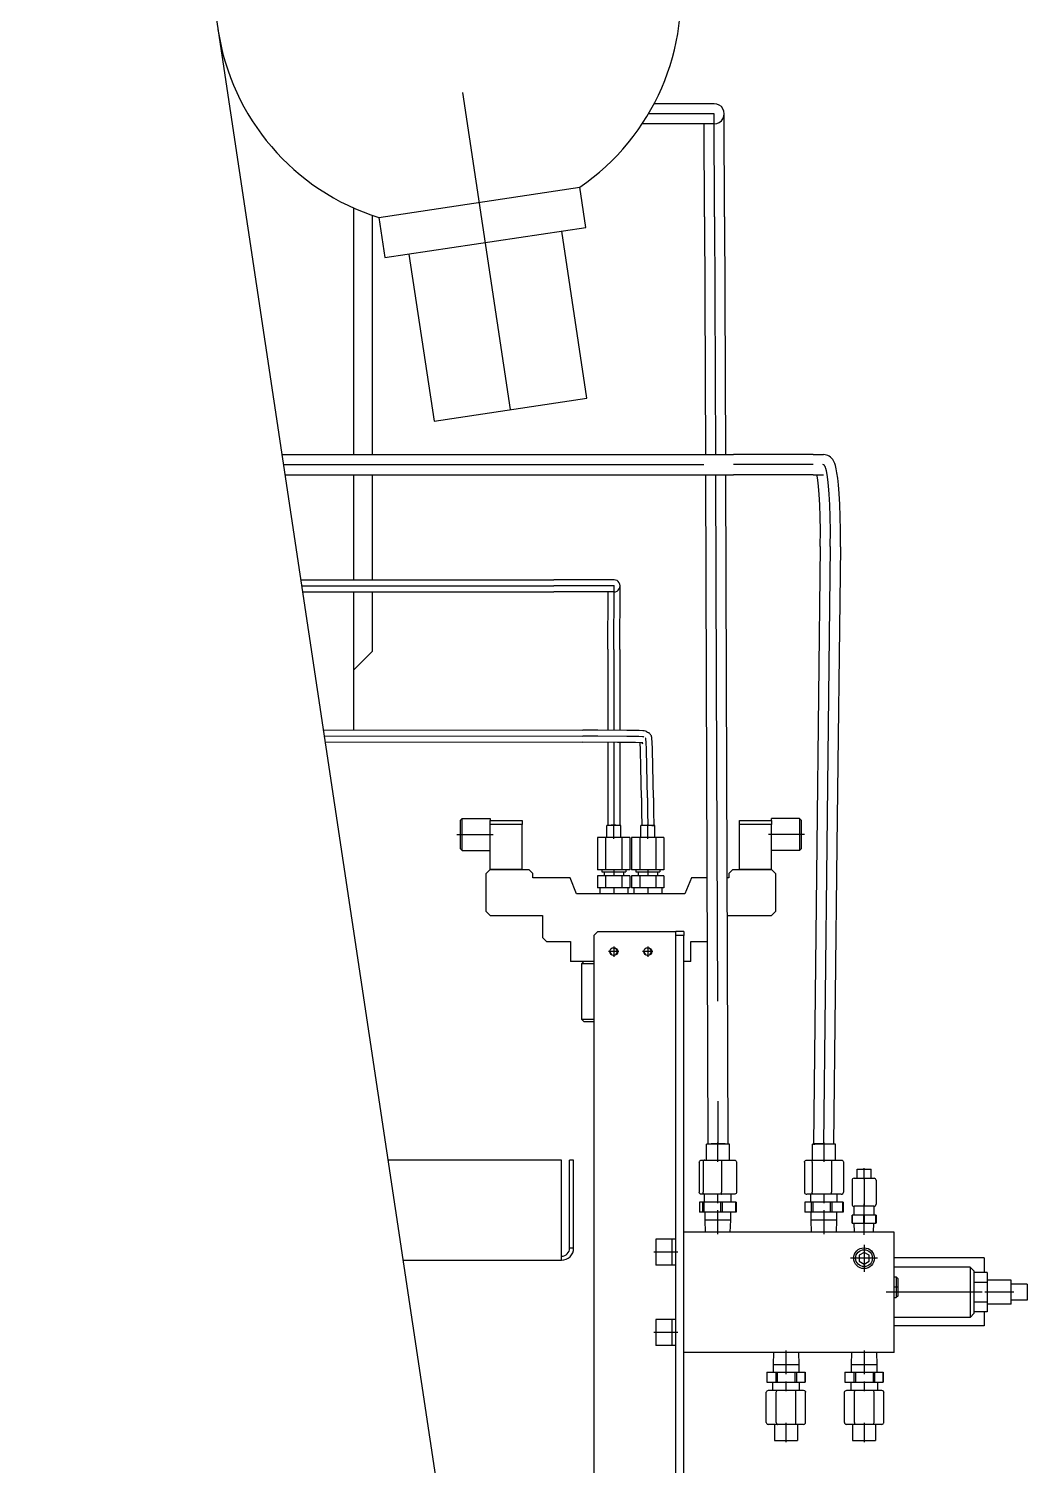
# Model space of a CAD drawing. Extents: x 387 to 958, y 84 to 319.
# Drawn here: x 588.94 to 613.87, y 137.14 to 172.98 of the extents above; entities that cross this region are included whole.
import ezdxf

# ---------------------------------------------------------------- set-up
doc = ezdxf.new("R2010")
doc.units = 0
doc.linetypes.add('AXIS-MY', pattern=[15, 8, -2.5, 2, -2.5])
doc.linetypes.add('DASHDOT', pattern=[6, 3, -1.5, 0, -1.5])
doc.layers.get('0').update_dxf_attribs({"linetype": 'CONTINUOUS'})
doc.layers.add('AXIS', color=1, linetype='AXIS-MY')
doc.layers.add('DIM', color=4, linetype='CONTINUOUS')

msp = doc.modelspace()

# ---------------------------------------------------------------- linework, layer by layer
at = {"color": 7, "linetype": 'CONTINUOUS'}
for p, q in [((588.9371202, 204.3846886), (599.286264, 135.5395836)), ((597.6771768, 168.2714696), (602.6975806, 169.0261621)), ((602.8485191, 168.0220813), (602.6975806, 169.0261621)), ((597.6771768, 168.2714696), (597.8281153, 167.2673889)), ((597.8281153, 167.2673889), (602.8485191, 168.0220813)), ((602.8724653, 163.7645831), (602.2460706, 167.9315182)), ((598.4305637, 167.357952), (599.0569585, 163.1910168)), ((599.0569585, 163.1910168), (602.8724653, 163.7645831))]:
    msp.add_line(p, q, dxfattribs=at)
at = {"color": 7}
for p, q in [((606.0526873, 171.1086431), (604.551807, 171.1086431)), ((606.3116228, 168.2866308), (606.3026873, 170.8595129)), ((606.0526873, 170.6086431), (604.2552746, 170.6086431)), ((605.8116259, 168.2848943), (605.803554, 170.6086279)), ((597.0419787, 168.5113838), (597.0419787, 162.352445)), ((597.5169787, 162.3524389), (597.5169787, 168.3240606)), ((605.8116259, 168.2848943), (605.8322283, 162.3524389)), ((606.3116228, 168.2866308), (606.3322314, 162.3524389)), ((595.2556193, 162.352445), (597.7920214, 162.352445)), ((597.7920214, 162.352445), (606.5289477, 162.352445)), ((608.524602, 162.352445), (606.5289477, 162.352445)), ((595.3307818, 161.852445), (597.7920214, 161.852445)), ((597.0419787, 161.852445), (597.0419787, 159.2283575)), ((597.5169787, 159.2283514), (597.5169787, 161.8524389)), ((597.7920214, 161.852445), (606.5289477, 161.852445)), ((605.8339648, 161.8524389), (605.8518053, 156.7163335)), ((606.3339678, 161.8524389), (606.3517992, 156.71807)), ((608.524602, 161.852445), (606.5289477, 161.852445)), ((608.6999575, 160.0621465), (608.6145434, 152.6068273)), ((609.1999254, 160.0564153), (609.1145098, 152.6010992)), ((595.7252479, 159.2283575), (602.0477801, 159.2283575)), ((603.5512316, 159.2283575), (602.0477801, 159.2283575)), ((595.7703454, 158.9283575), (602.0477801, 158.9283575)), ((597.0419787, 158.9283575), (597.0419787, 155.4839666)), ((597.5169787, 157.4526434), (597.5169787, 158.9283514)), ((603.5512316, 158.9283575), (602.0477801, 158.9283575)), ((603.3987841, 157.4949194), (603.4009997, 158.9283575)), ((603.3987841, 157.4949194), (603.395656, 155.474204)), ((603.698781, 157.4944555), (603.695653, 155.4725347)), ((605.8518053, 156.7163335), (605.8919787, 145.1486395)), ((606.3517992, 156.71807), (606.3919787, 145.1495062)), ((596.2879663, 155.4850129), (602.7750445, 155.4760229)), ((596.3330733, 155.1849498), (602.7746294, 155.1760229)), ((603.3951922, 155.174204), (603.3919787, 153.0972875)), ((603.6951891, 155.1725317), (603.6919787, 153.0968237)), ((601.2544787, 152.0026434), (601.2544787, 153.1276434)), ((606.6794817, 152.0026434), (606.6794817, 153.1276434)), ((608.6145434, 152.6068273), (608.5291308, 145.1515081)), ((609.1145098, 152.6010992), (609.0291292, 145.1486395)), ((605.3169817, 151.3970556), (602.6169787, 151.3970556)), ((600.4544787, 150.8526434), (601.7669787, 150.8526434)), ((606.3721728, 150.8526434), (607.4794817, 150.8526434)), ((603.0419787, 150.3526434), (603.0419787, 133.8026434)), ((603.1419787, 150.4526434), (604.8919817, 150.4526434)), ((605.0919817, 127.2026434), (605.0919817, 150.3526434)), ((605.2919817, 127.2026434), (605.2919817, 150.3526434)), ((602.7419787, 148.2576421), (602.7419787, 149.6526434)), ((602.2419787, 144.7526434), (597.9013103, 144.7526434)), ((602.2419787, 142.5526434), (602.2419787, 144.7526434)), ((602.4419787, 142.5526434), (602.4419787, 144.7526434)), ((602.5419787, 142.5526434), (602.5419787, 144.7526434)), ((610.5419817, 142.9526434), (605.2919817, 142.9526434)), ((605.2919817, 139.9526434), (605.2919817, 142.9526434)), ((610.5419817, 139.9526434), (610.5419817, 142.9526434)), ((612.7919817, 142.3151434), (610.5419848, 142.3151434)), ((598.2771229, 142.2526434), (602.2419787, 142.2526434)), ((612.4419817, 142.0776434), (610.5419832, 142.0776434)), ((612.4419817, 142.0776434), (612.4419817, 140.8276434)), ((612.5419817, 140.9276434), (612.5419817, 141.9776434)), ((612.4419817, 140.8276434), (610.5419832, 140.8276434)), ((612.7919817, 140.6151434), (610.5419848, 140.6151434)), ((610.5419817, 139.9526434), (605.2919817, 139.9526434))]:
    msp.add_line(p, q, dxfattribs=at)
at = {"color": 7, "ltscale": 0.063965}
for p, q in [((608.524602, 162.352445), (608.6525316, 162.352445)), ((608.524602, 161.852445), (608.6525316, 161.852445))]:
    msp.add_line(p, q, dxfattribs=at)
at = {"color": 7, "ltscale": 0.063963}
for p, q in [((608.6525316, 162.352445), (608.7804583, 162.352445)), ((608.6525316, 161.852445), (608.7804583, 161.852445))]:
    msp.add_line(p, q, dxfattribs=at)
at = {"color": 7, "ltscale": 0.335874}
msp.add_line((597.0419848, 156.9776434), (597.5169787, 157.4526434), dxfattribs=at)
at = {"color": 7, "ltscale": 0.017546}
for p, q in [((604.3582873, 155.4430883), (604.3886156, 155.4254369)), ((604.3886156, 155.4254369), (604.4189471, 155.4077886))]:
    msp.add_line(p, q, dxfattribs=at)
at = {"color": 7, "ltscale": 0.017319}
msp.add_line((604.2381029, 155.1659277), (604.2680407, 155.1485052), dxfattribs=at)
at = {"color": 7, "ltscale": 0.173267}
for p, q in [((604.2322344, 153.787943), (604.2371142, 153.4414434)), ((604.5322039, 153.7921667), (604.5370837, 153.445667)), ((604.5370837, 153.445667), (604.5419665, 153.0991674))]:
    msp.add_line(p, q, dxfattribs=at)
at = {"color": 7, "ltscale": 0.172211}
msp.add_line((604.2371142, 153.4414434), (604.2419665, 153.0970556), dxfattribs=at)
at = {"color": 7, "ltscale": 0.035355}
for p, q in [((599.7044787, 153.2276434), (599.7544787, 153.2776434)), ((608.2294817, 153.2276434), (608.1794817, 153.2776434)), ((599.7044787, 152.5276434), (599.7544787, 152.4776434)), ((608.2294817, 152.5276434), (608.1794817, 152.4776434)), ((602.7919787, 149.7026434), (602.7419787, 149.6526434)), ((602.7919787, 148.2076421), (602.7419787, 148.2576421))]:
    msp.add_line(p, q, dxfattribs=at)
at = {"color": 7, "ltscale": 0.35}
for p, q in [((599.7044787, 153.2276434), (599.7044787, 152.5276434)), ((599.7544787, 153.2776434), (600.4544787, 153.2776434)), ((608.1794817, 153.2776434), (607.4794817, 153.2776434)), ((608.2294817, 152.5276434), (608.2294817, 153.2276434)), ((599.7544787, 152.4776434), (600.4544787, 152.4776434)), ((608.1794817, 152.4776434), (607.4794817, 152.4776434))]:
    msp.add_line(p, q, dxfattribs=at)
at = {"color": 7, "ltscale": 0.4}
for p, q in [((599.7544787, 152.4776434), (599.7544787, 153.2776434)), ((600.4544787, 153.2276434), (601.2544787, 153.2276434)), ((601.2544787, 153.1276434), (600.4544787, 153.1276434)), ((606.6794817, 153.2276434), (607.4794817, 153.2276434)), ((607.4794817, 153.1276434), (606.6794817, 153.1276434)), ((608.1794817, 153.2776434), (608.1794817, 152.4776434)), ((603.1378344, 152.7970556), (603.1378344, 151.9970556)), ((603.3399096, 152.7970556), (603.3399096, 151.9970556)), ((603.7440539, 152.7970556), (603.7440539, 151.9970556)), ((603.946126, 152.7970556), (603.946126, 151.9970556)), ((603.9878344, 152.7970556), (603.9878344, 151.9970556)), ((604.1899096, 152.7970556), (604.1899096, 151.9970556)), ((604.5940539, 152.7970556), (604.5940539, 151.9970556)), ((604.796126, 152.7970556), (604.796126, 151.9970556)), ((601.2544787, 152.0026434), (600.4544787, 152.0026434)), ((607.4794817, 152.0026434), (606.6794817, 152.0026434))]:
    msp.add_line(p, q, dxfattribs=at)
at = {"color": 7, "ltscale": 0.025}
for p, q in [((600.4544787, 153.2776434), (600.4544787, 153.2276434)), ((607.4794817, 153.2276434), (607.4794817, 153.2776434)), ((603.2419787, 151.9970556), (603.2419787, 151.9470556)), ((603.8419787, 151.9970556), (603.8419787, 151.9470556)), ((604.0919787, 151.9970556), (604.0919787, 151.9470556)), ((604.6919787, 151.9970556), (604.6919787, 151.9470556)), ((609.7919817, 144.2991399), (609.7919817, 144.2491399)), ((609.7919817, 143.6491399), (609.7919817, 143.5991399))]:
    msp.add_line(p, q, dxfattribs=at)
at = {"color": 7, "ltscale": 0.05}
for p, q in [((600.4544787, 153.1276434), (600.4544787, 153.2276434)), ((601.2544787, 153.2276434), (601.2544787, 153.1276434)), ((606.6794817, 153.1276434), (606.6794817, 153.2276434)), ((607.4794817, 153.2276434), (607.4794817, 153.1276434)), ((603.2994799, 151.9470556), (603.2994799, 151.8470556)), ((603.7844805, 151.9470556), (603.7844805, 151.8470556)), ((604.1494799, 151.9470556), (604.1494799, 151.8470556)), ((604.6344805, 151.9470556), (604.6344805, 151.8470556)), ((605.0919817, 150.3526434), (605.0919817, 150.4526434)), ((605.2919817, 150.4526434), (605.2919817, 150.3526434)), ((602.5419787, 144.7526434), (602.4419787, 144.7526434)), ((605.0919817, 142.7776434), (604.9919817, 142.7776434)), ((602.5419787, 142.5526434), (602.4419787, 142.5526434)), ((605.0919817, 142.1276434), (604.9919817, 142.1276434)), ((605.0919817, 140.7776434), (604.9919817, 140.7776434)), ((605.0919817, 140.1276434), (604.9919817, 140.1276434))]:
    msp.add_line(p, q, dxfattribs=at)
at = {"color": 7, "ltscale": 0.125}
for p, q in [((600.4544787, 152.8776434), (600.4544787, 153.1276434)), ((607.4794817, 152.8776434), (607.4794817, 153.1276434)), ((602.7919787, 148.2076421), (603.0419787, 148.2076421)), ((609.5419817, 144.2991399), (609.7919817, 144.2991399)), ((609.7919817, 144.2991399), (610.0419817, 144.2991399)), ((605.6824419, 143.6986395), (605.6824419, 143.4486395)), ((605.7665301, 143.4486395), (605.7665301, 143.6986395)), ((605.7899126, 143.6986395), (605.7899126, 143.4486395)), ((606.214287, 143.4486395), (606.214287, 143.6986395)), ((606.2494494, 143.6986395), (606.2494494, 143.4486395)), ((606.5897387, 143.4486395), (606.5897387, 143.6986395)), ((606.6015185, 143.6986395), (606.6015185, 143.4486395)), ((608.3135699, 143.6986395), (608.3135699, 143.4486395)), ((608.4834795, 143.4486395), (608.4834795, 143.6986395)), ((608.5117663, 143.6986395), (608.5117663, 143.4486395)), ((608.9570391, 143.4486395), (608.9570391, 143.6986395)), ((608.9901781, 143.6986395), (608.9901781, 143.4486395)), ((609.2655413, 143.4486395), (609.2655413, 143.6986395)), ((609.2703905, 143.6986395), (609.2703905, 143.4486395)), ((607.3612322, 139.4566412), (607.3612322, 139.2066412)), ((607.3619707, 139.4566412), (607.3619707, 139.2066412)), ((607.5937243, 139.2066412), (607.5937243, 139.4566412)), ((607.6250475, 139.4566412), (607.6250475, 139.2066412)), ((608.0743853, 139.2066412), (608.0743853, 139.4566412)), ((608.1050555, 139.4566412), (608.1050555, 139.2066412)), ((608.3226427, 139.2066412), (608.3226427, 139.4566412)), ((608.3227282, 139.4566412), (608.3227282, 139.2066412)), ((609.3112322, 139.4566412), (609.3112322, 139.2066412)), ((609.3119707, 139.4566412), (609.3119707, 139.2066412)), ((609.5437243, 139.2066412), (609.5437243, 139.4566412)), ((609.575046, 139.4566412), (609.575046, 139.2066412)), ((610.0243853, 139.2066412), (610.0243853, 139.4566412)), ((610.0550555, 139.4566412), (610.0550555, 139.2066412)), ((610.2726412, 139.2066412), (610.2726412, 139.4566412)), ((610.2727282, 139.4566412), (610.2727282, 139.2066412))]:
    msp.add_line(p, q, dxfattribs=at)
at = {"color": 7, "ltscale": 0.15}
for p, q in [((603.3669787, 152.7970556), (603.3669787, 153.0970556)), ((603.7169787, 152.7970556), (603.7169787, 153.0970556)), ((604.2169787, 152.7970556), (604.2169787, 153.0970556)), ((604.5669787, 152.7970556), (604.5669787, 153.0970556)), ((603.1378344, 151.8470556), (603.1378344, 151.5470556)), ((603.3399096, 151.8470556), (603.3399096, 151.5470556)), ((603.7440539, 151.8470556), (603.7440539, 151.5470556)), ((603.946126, 151.8470556), (603.946126, 151.5470556)), ((603.9878344, 151.8470556), (603.9878344, 151.5470556)), ((604.1899096, 151.8470556), (604.1899096, 151.5470556)), ((604.5940539, 151.8470556), (604.5940539, 151.5470556)), ((604.796126, 151.8470556), (604.796126, 151.5470556)), ((602.2419787, 142.2526434), (602.2419787, 142.5526434))]:
    msp.add_line(p, q, dxfattribs=at)
at = {"color": 7, "ltscale": 0.011725}
for p, q in [((603.3904284, 153.0970556), (603.3669787, 153.0970556)), ((604.2404284, 153.0970556), (604.2169787, 153.0970556))]:
    msp.add_line(p, q, dxfattribs=at)
at = {"color": 7, "ltscale": 0.163275}
for p, q in [((603.7169787, 153.0970556), (603.3904284, 153.0970556)), ((604.5669787, 153.0970556), (604.2404284, 153.0970556))]:
    msp.add_line(p, q, dxfattribs=at)
at = {"color": 7, "linetype": 'DASHDOT', "ltscale": 0.18}
msp.add_line((604.3919787, 152.7670538), (604.3919787, 153.1270544), dxfattribs=at)
at = {"color": 7, "ltscale": 0.4375}
for p, q in [((600.4544787, 152.0026434), (600.4544787, 152.8776434)), ((607.4794817, 152.0026434), (607.4794817, 152.8776434))]:
    msp.add_line(p, q, dxfattribs=at)
at = {"color": 7, "ltscale": 0.101038}
for p, q in [((603.3399096, 152.7970556), (603.1378344, 152.7970556)), ((604.1899096, 152.7970556), (603.9878344, 152.7970556)), ((603.3399096, 151.9970556), (603.1378344, 151.9970556)), ((604.1899096, 151.9970556), (603.9878344, 151.9970556)), ((603.3399096, 151.8470556), (603.1378344, 151.8470556)), ((604.1899096, 151.8470556), (603.9878344, 151.8470556)), ((603.3399096, 151.5470556), (603.1378344, 151.5470556)), ((604.1899096, 151.5470556), (603.9878344, 151.5470556))]:
    msp.add_line(p, q, dxfattribs=at)
at = {"color": 7, "ltscale": 0.202072}
for p, q in [((603.7440539, 152.7970556), (603.3399096, 152.7970556)), ((604.5940539, 152.7970556), (604.1899096, 152.7970556)), ((603.7440539, 151.9970556), (603.3399096, 151.9970556)), ((604.5940539, 151.9970556), (604.1899096, 151.9970556)), ((603.7440539, 151.8470556), (603.3399096, 151.8470556)), ((604.5940539, 151.8470556), (604.1899096, 151.8470556)), ((603.7440539, 151.5470556), (603.3399096, 151.5470556)), ((604.5940539, 151.5470556), (604.1899096, 151.5470556))]:
    msp.add_line(p, q, dxfattribs=at)
at = {"color": 7, "ltscale": 0.101036}
for p, q in [((603.946126, 152.7970556), (603.7440539, 152.7970556)), ((604.796126, 152.7970556), (604.5940539, 152.7970556)), ((603.946126, 151.9970556), (603.7440539, 151.9970556)), ((604.796126, 151.9970556), (604.5940539, 151.9970556)), ((603.946126, 151.8470556), (603.7440539, 151.8470556)), ((604.796126, 151.8470556), (604.5940539, 151.8470556)), ((603.946126, 151.5470556), (603.7440539, 151.5470556)), ((604.796126, 151.5470556), (604.5940539, 151.5470556))]:
    msp.add_line(p, q, dxfattribs=at)
at = {"color": 7, "ltscale": 0.070711}
for p, q in [((600.4544787, 152.0026434), (600.3544787, 151.9026434)), ((601.5217394, 151.9026434), (601.4217394, 152.0026434)), ((606.512224, 152.0026434), (606.412224, 151.9026434)), ((607.5794817, 151.9026434), (607.4794817, 152.0026434)), ((600.3544787, 150.9526434), (600.4544787, 150.8526434)), ((607.4794817, 150.8526434), (607.5794817, 150.9526434)), ((601.7669787, 150.3026434), (601.8669787, 150.2026434)), ((603.1419787, 150.4526434), (603.0419787, 150.3526434)), ((612.5419817, 141.9776434), (612.4419817, 142.0776434)), ((612.5419817, 140.9276434), (612.4419817, 140.8276434))]:
    msp.add_line(p, q, dxfattribs=at)
at = {"color": 7, "ltscale": 0.48363}
msp.add_line((600.4544787, 152.0026434), (601.4217394, 152.0026434), dxfattribs=at)
at = {"color": 7, "linetype": 'DASHDOT', "ltscale": 0.090016}
for p, q in [((604.3919787, 152.012058), (604.3919787, 151.8320257)), ((604.3919787, 151.562058), (604.3919787, 151.3820257))]:
    msp.add_line(p, q, dxfattribs=at)
at = {"color": 7, "ltscale": 0.483629}
msp.add_line((606.512224, 152.0026434), (607.4794817, 152.0026434), dxfattribs=at)
at = {"color": 7, "ltscale": 0.475}
for p, q in [((600.3544787, 150.9526434), (600.3544787, 151.9026434)), ((607.5794817, 151.9026434), (607.5794817, 150.9526434))]:
    msp.add_line(p, q, dxfattribs=at)
at = {"color": 7, "ltscale": 0.054407}
for p, q in [((601.5217394, 151.7938299), (601.5217394, 151.9026434)), ((606.412224, 151.9026434), (606.412224, 151.7938299))]:
    msp.add_line(p, q, dxfattribs=at)
at = {"color": 7, "ltscale": 0.464575}
msp.add_line((602.4508898, 151.7938299), (601.5217394, 151.7938299), dxfattribs=at)
at = {"color": 7, "ltscale": 0.215067}
msp.add_line((602.6169787, 151.3970556), (602.4508898, 151.7938299), dxfattribs=at)
at = {"color": 7, "ltscale": 0.020097}
for p, q in [((603.2419787, 151.9470556), (603.2821734, 151.9470556)), ((604.0919787, 151.9470556), (604.1321734, 151.9470556))]:
    msp.add_line(p, q, dxfattribs=at)
at = {"color": 7, "ltscale": 0.279903}
for p, q in [((603.2821734, 151.9470556), (603.8419787, 151.9470556)), ((604.1321734, 151.9470556), (604.6919787, 151.9470556))]:
    msp.add_line(p, q, dxfattribs=at)
at = {"color": 7, "ltscale": 0.215068}
msp.add_line((605.4830736, 151.7938299), (605.3169817, 151.3970556), dxfattribs=at)
at = {"color": 7, "ltscale": 0.192914}
msp.add_line((605.8689013, 151.7938299), (605.4830736, 151.7938299), dxfattribs=at)
at = {"color": 7, "ltscale": 0.02166}
msp.add_line((606.412224, 151.7938299), (606.3689043, 151.7938299), dxfattribs=at)
at = {"color": 7, "ltscale": 0.075}
for p, q in [((603.1919787, 151.5470556), (603.1919787, 151.3970556)), ((603.8919787, 151.5470556), (603.8919787, 151.3970556)), ((604.0419787, 151.5470556), (604.0419787, 151.3970556)), ((604.7419817, 151.5470556), (604.7419817, 151.3970556))]:
    msp.add_line(p, q, dxfattribs=at)
at = {"color": 7, "ltscale": 0.023447}
for p, q in [((603.238872, 151.3970556), (603.1919787, 151.3970556)), ((604.088872, 151.3970556), (604.0419787, 151.3970556))]:
    msp.add_line(p, q, dxfattribs=at)
at = {"color": 7, "ltscale": 0.326553}
msp.add_line((603.8919787, 151.3970556), (603.238872, 151.3970556), dxfattribs=at)
at = {"color": 7, "ltscale": 0.326555}
msp.add_line((604.7419817, 151.3970556), (604.088872, 151.3970556), dxfattribs=at)
at = {"color": 7, "ltscale": 0.275}
msp.add_line((601.7669787, 150.8526434), (601.7669787, 150.3026434), dxfattribs=at)
at = {"color": 7, "ltscale": 0.3}
for p, q in [((601.8669787, 150.2026434), (602.4669787, 150.2026434)), ((609.4919817, 144.2491399), (609.4919817, 143.6491399)), ((610.0919817, 144.2491399), (610.0919817, 143.6491399)), ((613.4669817, 141.7526434), (612.8669817, 141.7526434)), ((613.4669817, 141.1526434), (613.4669817, 141.7526434)), ((613.4669817, 141.1526434), (612.8669817, 141.1526434))]:
    msp.add_line(p, q, dxfattribs=at)
at = {"color": 7, "ltscale": 0.25}
for p, q in [((602.4669787, 150.2026434), (602.4669787, 149.7026434)), ((605.4669817, 149.7026434), (605.4669817, 150.2026434))]:
    msp.add_line(p, q, dxfattribs=at)
at = {"color": 7, "ltscale": 0.1}
for p, q in [((604.8919817, 150.4526434), (605.0919817, 150.4526434)), ((605.2919817, 150.4526434), (605.0919817, 150.4526434)), ((605.2919817, 150.3526434), (605.0919817, 150.3526434)), ((605.8094805, 143.6986395), (605.8094805, 143.8986395)), ((606.4744799, 143.6986395), (606.4744799, 143.8986395)), ((608.4594805, 143.6986395), (608.4594805, 143.8986395)), ((609.1244799, 143.6986395), (609.1244799, 143.8986395)), ((609.4919817, 143.1741399), (609.4919817, 143.3741399)), ((609.4967303, 143.3741399), (609.4967303, 143.1741399)), ((609.7872301, 143.1741399), (609.7872301, 143.3741399)), ((609.7967303, 143.3741399), (609.7967303, 143.1741399)), ((610.0872301, 143.1741399), (610.0872301, 143.3741399)), ((610.0919817, 143.3741399), (610.0919817, 143.1741399)), ((607.5094805, 139.2066412), (607.5094805, 139.0066412)), ((608.1744799, 139.2066412), (608.1744799, 139.0066412)), ((609.4594805, 139.2066412), (609.4594805, 139.0066412)), ((610.1244799, 139.2066412), (610.1244799, 139.0066412))]:
    msp.add_line(p, q, dxfattribs=at)
at = {"color": 7, "ltscale": 0.203723}
msp.add_line((605.4669817, 150.2026434), (605.874428, 150.2026434), dxfattribs=at)
at = {"color": 7, "ltscale": 0.287502}
msp.add_line((603.0419817, 149.7026434), (602.4669787, 149.7026434), dxfattribs=at)
at = {"color": 7, "ltscale": 0.149977}
for p, q in [((602.7419787, 149.6526434), (603.0419329, 149.6526434)), ((603.0419329, 148.2576421), (602.7419787, 148.2576421))]:
    msp.add_line(p, q, dxfattribs=at)
at = {"color": 7, "ltscale": 0.0875}
msp.add_line((605.4669817, 149.7026434), (605.2919817, 149.7026434), dxfattribs=at)
at = {"color": 7, "ltscale": 0.2}
for p, q in [((605.8544817, 144.7486395), (605.8544817, 145.1486395)), ((606.4294817, 144.7486395), (606.4294817, 145.1486395)), ((608.5044817, 144.7486395), (608.5044817, 145.1486395)), ((609.0794817, 144.7486395), (609.0794817, 145.1486395)), ((613.8669817, 141.6526434), (613.4669817, 141.6526434)), ((613.8669817, 141.6526434), (613.8669817, 141.2526434)), ((613.8669817, 141.2526434), (613.4669817, 141.2526434)), ((607.5544817, 138.1566412), (607.5544817, 137.7566412)), ((608.1294817, 138.1566412), (608.1294817, 137.7566412)), ((609.5044817, 138.1566412), (609.5044817, 137.7566412)), ((610.0794817, 138.1566412), (610.0794817, 137.7566412))]:
    msp.add_line(p, q, dxfattribs=at)
at = {"color": 7, "ltscale": 0.171585}
msp.add_line((606.1976519, 145.1486395), (605.8544817, 145.1486395), dxfattribs=at)
at = {"color": 7, "ltscale": 0.115915}
msp.add_line((606.4294817, 145.1486395), (606.1976519, 145.1486395), dxfattribs=at)
at = {"color": 7, "ltscale": 0.286301}
msp.add_line((609.077083, 145.1486395), (608.5044817, 145.1486395), dxfattribs=at)
at = {"color": 7, "ltscale": 0.001199}
msp.add_line((609.0794817, 145.1486395), (609.077083, 145.1486395), dxfattribs=at)
at = {"color": 7, "ltscale": 0.375}
for p, q in [((605.6775103, 144.6986395), (605.6775103, 143.9486395)), ((605.772539, 144.6986395), (605.772539, 143.9486395)), ((606.2370104, 144.6986395), (606.2370104, 143.9486395)), ((606.6064501, 144.6986395), (606.6064501, 143.9486395)), ((608.3053271, 144.6986395), (608.3053271, 143.9486395)), ((608.4938799, 144.6986395), (608.4938799, 143.9486395)), ((608.9805361, 144.6986395), (608.9805361, 143.9486395)), ((609.2786364, 144.6986395), (609.2786364, 143.9486395)), ((607.3512652, 138.2066412), (607.3512652, 138.9566412)), ((607.6015307, 138.2066412), (607.6015307, 138.9566412)), ((608.0922442, 138.2066412), (608.0922442, 138.9566412)), ((608.3326952, 138.2066412), (608.3326952, 138.9566412)), ((609.3012652, 138.2066412), (609.3012652, 138.9566412)), ((609.5515291, 138.2066412), (609.5515291, 138.9566412)), ((610.0422442, 138.2066412), (610.0422442, 138.9566412)), ((610.2826952, 138.2066412), (610.2826952, 138.9566412))]:
    msp.add_line(p, q, dxfattribs=at)
at = {"color": 7, "ltscale": 0.041924}
for p, q in [((605.7321551, 144.7486395), (605.8160021, 144.7486395)), ((605.8160021, 143.8986395), (605.7321551, 143.8986395))]:
    msp.add_line(p, q, dxfattribs=at)
at = {"color": 7, "ltscale": 0.204913}
for p, q in [((605.8160021, 144.7486395), (606.2258288, 144.7486395)), ((606.2258288, 143.8986395), (605.8160021, 143.8986395))]:
    msp.add_line(p, q, dxfattribs=at)
at = {"color": 7, "ltscale": 0.16299}
for p, q in [((606.2258288, 144.7486395), (606.5518084, 144.7486395)), ((606.5518084, 143.8986395), (606.2258288, 143.8986395))]:
    msp.add_line(p, q, dxfattribs=at)
at = {"color": 7, "ltscale": 0.083186}
for p, q in [((608.362578, 144.7486395), (608.5289507, 144.7486395)), ((608.5289507, 143.8986395), (608.362578, 143.8986395))]:
    msp.add_line(p, q, dxfattribs=at)
at = {"color": 7, "ltscale": 0.214701}
for p, q in [((608.5289507, 144.7486395), (608.9583529, 144.7486395)), ((608.9583529, 143.8986395), (608.5289507, 143.8986395))]:
    msp.add_line(p, q, dxfattribs=at)
at = {"color": 7, "ltscale": 0.131515}
for p, q in [((608.9583529, 144.7486395), (609.2213824, 144.7486395)), ((609.2213824, 143.8986395), (608.9583529, 143.8986395))]:
    msp.add_line(p, q, dxfattribs=at)
at = {"color": 7, "ltscale": 0.1125}
for p, q in [((609.6169817, 144.2991399), (609.6169817, 144.5241399)), ((609.9669817, 144.2991399), (609.9669817, 144.5241399)), ((609.5419817, 143.3741399), (609.5419817, 143.5991399)), ((610.0419817, 143.3741399), (610.0419817, 143.5991399))]:
    msp.add_line(p, q, dxfattribs=at)
at = {"color": 7, "ltscale": 0.175}
msp.add_line((609.6169817, 144.5241399), (609.9669817, 144.5241399), dxfattribs=at)
at = {"color": 7, "ltscale": 0.042044}
for p, q in [((605.7665301, 143.6986395), (605.6824419, 143.6986395)), ((605.7665301, 143.4486395), (605.6824419, 143.4486395))]:
    msp.add_line(p, q, dxfattribs=at)
at = {"color": 7, "ltscale": 0.011691}
for p, q in [((605.7899126, 143.6986395), (605.7665301, 143.6986395)), ((605.7899126, 143.4486395), (605.7665301, 143.4486395))]:
    msp.add_line(p, q, dxfattribs=at)
at = {"color": 7, "ltscale": 0.212187}
for p, q in [((606.214287, 143.6986395), (605.7899126, 143.6986395)), ((606.214287, 143.4486395), (605.7899126, 143.4486395))]:
    msp.add_line(p, q, dxfattribs=at)
at = {"color": 7, "ltscale": 0.098352}
for p, q in [((605.8215624, 143.2519353), (605.8215624, 143.4486395)), ((606.462398, 143.2519353), (606.462398, 143.4486395)), ((608.4715624, 143.2519353), (608.4715624, 143.4486395)), ((609.112398, 143.2519353), (609.112398, 143.4486395)), ((607.5215624, 139.6533453), (607.5215624, 139.4566412)), ((608.162398, 139.6533453), (608.162398, 139.4566412)), ((609.4715624, 139.6533453), (609.4715624, 139.4566412)), ((610.112398, 139.6533453), (610.112398, 139.4566412))]:
    msp.add_line(p, q, dxfattribs=at)
at = {"color": 7, "ltscale": 0.010393}
for p, q in [((606.2350725, 143.6986395), (606.214287, 143.6986395)), ((606.2350725, 143.4486395), (606.214287, 143.4486395))]:
    msp.add_line(p, q, dxfattribs=at)
at = {"color": 7, "ltscale": 0.007188}
for p, q in [((606.2494494, 143.6986395), (606.2350725, 143.6986395)), ((606.2494494, 143.4486395), (606.2350725, 143.4486395))]:
    msp.add_line(p, q, dxfattribs=at)
at = {"color": 7, "ltscale": 0.170145}
for p, q in [((606.5897387, 143.6986395), (606.2494494, 143.6986395)), ((606.5897387, 143.4486395), (606.2494494, 143.4486395))]:
    msp.add_line(p, q, dxfattribs=at)
at = {"color": 7, "ltscale": 0.00589}
for p, q in [((606.6015185, 143.6986395), (606.5897387, 143.6986395)), ((606.6015185, 143.4486395), (606.5897387, 143.4486395))]:
    msp.add_line(p, q, dxfattribs=at)
at = {"color": 7, "ltscale": 0.084955}
for p, q in [((608.4834795, 143.6986395), (608.3135699, 143.6986395)), ((608.4834795, 143.4486395), (608.3135699, 143.4486395))]:
    msp.add_line(p, q, dxfattribs=at)
at = {"color": 7, "ltscale": 0.014143}
for p, q in [((608.5117663, 143.6986395), (608.4834795, 143.6986395)), ((608.5117663, 143.4486395), (608.4834795, 143.4486395))]:
    msp.add_line(p, q, dxfattribs=at)
at = {"color": 7, "ltscale": 0.222636}
for p, q in [((608.9570391, 143.6986395), (608.5117663, 143.6986395)), ((608.9570391, 143.4486395), (608.5117663, 143.4486395))]:
    msp.add_line(p, q, dxfattribs=at)
at = {"color": 7, "ltscale": 0.01657}
for p, q in [((608.9901781, 143.6986395), (608.9570391, 143.6986395)), ((608.9901781, 143.4486395), (608.9570391, 143.4486395))]:
    msp.add_line(p, q, dxfattribs=at)
at = {"color": 7, "ltscale": 0.137682}
for p, q in [((609.2655413, 143.6986395), (608.9901781, 143.6986395)), ((609.2655413, 143.4486395), (608.9901781, 143.4486395))]:
    msp.add_line(p, q, dxfattribs=at)
at = {"color": 7, "ltscale": 0.001589}
for p, q in [((609.2687197, 143.6986395), (609.2655413, 143.6986395)), ((609.2687197, 143.4486395), (609.2655413, 143.4486395))]:
    msp.add_line(p, q, dxfattribs=at)
at = {"color": 7, "ltscale": 0.000835419}
for p, q in [((609.2703905, 143.6986395), (609.2687197, 143.6986395)), ((609.2703905, 143.4486395), (609.2687197, 143.4486395))]:
    msp.add_line(p, q, dxfattribs=at)
at = {"color": 7, "ltscale": 0.002374}
for p, q in [((609.4967303, 143.3741399), (609.4919817, 143.3741399)), ((609.4967303, 143.1741399), (609.4919817, 143.1741399))]:
    msp.add_line(p, q, dxfattribs=at)
at = {"color": 7, "ltscale": 0.14525}
for p, q in [((609.7872301, 143.3741399), (609.4967303, 143.3741399)), ((610.0872301, 143.3741399), (609.7967303, 143.3741399)), ((609.4967303, 143.1741399), (609.7872301, 143.1741399)), ((609.7967303, 143.1741399), (610.0872301, 143.1741399))]:
    msp.add_line(p, q, dxfattribs=at)
at = {"color": 7, "ltscale": 0.0625}
for p, q in [((609.6669817, 143.5991399), (609.5419817, 143.5991399)), ((609.7919817, 143.5991399), (609.6669817, 143.5991399)), ((609.9169817, 143.5991399), (609.7919817, 143.5991399)), ((610.0419817, 143.5991399), (609.9169817, 143.5991399))]:
    msp.add_line(p, q, dxfattribs=at)
at = {"color": 7, "ltscale": 0.00475}
for p, q in [((609.7967303, 143.3741399), (609.7872301, 143.3741399)), ((609.7967303, 143.1741399), (609.7872301, 143.1741399))]:
    msp.add_line(p, q, dxfattribs=at)
at = {"color": 7, "ltscale": 0.002376}
for p, q in [((610.0919817, 143.3741399), (610.0872301, 143.3741399)), ((610.0919817, 143.1741399), (610.0872301, 143.1741399))]:
    msp.add_line(p, q, dxfattribs=at)
at = {"color": 7, "ltscale": 0.149719}
for p, q in [((605.8309069, 142.9526434), (605.8215624, 143.2519353)), ((606.4530566, 142.9526434), (606.462398, 143.2519353)), ((608.4809069, 142.9526434), (608.4715624, 143.2519353)), ((609.1030566, 142.9526434), (609.112398, 143.2519353))]:
    msp.add_line(p, q, dxfattribs=at)
at = {"color": 7, "ltscale": 0.191232}
msp.add_line((606.204027, 143.2519353), (605.8215624, 143.2519353), dxfattribs=at)
at = {"color": 7, "ltscale": 0.129185}
msp.add_line((606.462398, 143.2519353), (606.204027, 143.2519353), dxfattribs=at)
at = {"color": 7, "ltscale": 0.319083}
msp.add_line((609.1097277, 143.2519353), (608.4715624, 143.2519353), dxfattribs=at)
at = {"color": 7, "ltscale": 0.001335}
msp.add_line((609.112398, 143.2519353), (609.1097277, 143.2519353), dxfattribs=at)
at = {"color": 7, "ltscale": 0.110802}
for p, q in [((609.5540056, 142.9526434), (609.5470904, 143.1741399)), ((610.0299547, 142.9526434), (610.03687, 143.1741399))]:
    msp.add_line(p, q, dxfattribs=at)
at = {"color": 7, "ltscale": 0.200002}
for p, q in [((604.9919817, 142.7776434), (604.5919787, 142.7776434)), ((604.9919817, 142.1276434), (604.5919787, 142.1276434)), ((604.9919817, 140.7776434), (604.5919787, 140.7776434)), ((604.9919817, 140.1276434), (604.5919787, 140.1276434))]:
    msp.add_line(p, q, dxfattribs=at)
at = {"color": 7, "ltscale": 0.069315}
for p, q in [((604.5919787, 142.7776434), (604.5919787, 142.6390142)), ((604.9919817, 142.7776434), (604.9919817, 142.6390142))]:
    msp.add_line(p, q, dxfattribs=at)
at = {"color": 7, "ltscale": 0.255685}
for p, q in [((604.5919787, 142.6390142), (604.5919787, 142.1276434)), ((604.9919817, 142.6390142), (604.9919817, 142.1276434))]:
    msp.add_line(p, q, dxfattribs=at)
at = {"color": 7, "ltscale": 0.072169}
for p, q in [((609.7919817, 142.4469793), (609.6669817, 142.3748113)), ((609.9169817, 142.3748113), (609.7919817, 142.4469793)), ((609.6669817, 142.2304754), (609.7919817, 142.1583074)), ((609.7919817, 142.1583074), (609.9169817, 142.2304754))]:
    msp.add_line(p, q, dxfattribs=at)
at = {"color": 7, "ltscale": 0.072168}
for p, q in [((609.6669817, 142.3748113), (609.6669817, 142.2304754)), ((609.9169817, 142.2304754), (609.9169817, 142.3748113))]:
    msp.add_line(p, q, dxfattribs=at)
at = {"color": 7, "ltscale": 0.185876}
msp.add_line((612.7919817, 142.3151434), (612.7919817, 141.9433904), dxfattribs=at)
at = {"color": 7, "ltscale": 0.499998}
msp.add_line((611.5419817, 142.0776434), (610.5419848, 142.0776434), dxfattribs=at)
at = {"color": 7, "ltscale": 0.1625}
for p, q in [((612.8669817, 141.9433904), (612.5419817, 141.9433904)), ((612.8669817, 141.6980169), (612.5419817, 141.6980169)), ((612.8669817, 141.2072698), (612.5419817, 141.2072698)), ((612.8669817, 140.9618963), (612.5419817, 140.9618963))]:
    msp.add_line(p, q, dxfattribs=at)
at = {"color": 7, "ltscale": 0.122687}
for p, q in [((612.8669817, 141.9433904), (612.8669817, 141.6980169)), ((612.8669817, 141.2072698), (612.8669817, 140.9618963))]:
    msp.add_line(p, q, dxfattribs=at)
at = {"color": 7, "ltscale": 0.025765}
msp.add_line((610.5419817, 141.8350347), (610.5934878, 141.8366338), dxfattribs=at)
at = {"color": 7, "ltscale": 0.03429}
for p, q in [((610.6419817, 141.7881414), (610.5934878, 141.8366338)), ((610.6419817, 141.3671392), (610.5934878, 141.3186468))]:
    msp.add_line(p, q, dxfattribs=at)
at = {"color": 7, "ltscale": 0.178943}
msp.add_line((610.5934878, 141.8366338), (610.5934878, 141.4787481), dxfattribs=at)
at = {"color": 7, "ltscale": 0.145441}
msp.add_line((610.6419817, 141.4972601), (610.6419817, 141.7881414), dxfattribs=at)
at = {"color": 7, "ltscale": 0.245374}
msp.add_line((612.8669817, 141.6980169), (612.8669817, 141.2072698), dxfattribs=at)
at = {"color": 7, "ltscale": 0.025766}
msp.add_line((610.5419817, 141.320252), (610.5934878, 141.3186468), dxfattribs=at)
at = {"color": 7, "ltscale": 0.080051}
msp.add_line((610.5934878, 141.4787481), (610.5934878, 141.3186468), dxfattribs=at)
at = {"color": 7, "ltscale": 0.06506}
msp.add_line((610.6419817, 141.3671392), (610.6419817, 141.4972601), dxfattribs=at)
at = {"color": 7, "ltscale": 0.173373}
msp.add_line((612.7919817, 140.9618902), (612.7919817, 140.6151434), dxfattribs=at)
at = {"color": 7, "ltscale": 0.019843}
for p, q in [((604.5919787, 140.7776434), (604.5919787, 140.7379583)), ((604.9919817, 140.7776434), (604.9919817, 140.7379583))]:
    msp.add_line(p, q, dxfattribs=at)
at = {"color": 7, "ltscale": 0.305157}
for p, q in [((604.5919787, 140.7379583), (604.5919787, 140.1276434)), ((604.9919817, 140.7379583), (604.9919817, 140.1276434))]:
    msp.add_line(p, q, dxfattribs=at)
at = {"color": 7, "ltscale": 0.149722}
for p, q in [((607.5309069, 139.9526434), (607.5215624, 139.6533453)), ((608.1530566, 139.9526434), (608.162398, 139.6533453)), ((609.4809069, 139.9526434), (609.4715624, 139.6533453)), ((610.1030566, 139.9526434), (610.112398, 139.6533453))]:
    msp.add_line(p, q, dxfattribs=at)
at = {"color": 7, "ltscale": 0.000352478}
for p, q in [((607.3612658, 139.4566412), (607.3619707, 139.4566412)), ((609.3112658, 139.4566412), (609.3119707, 139.4566412)), ((607.3612658, 139.2066412), (607.3619707, 139.2066412)), ((609.3112658, 139.2066412), (609.3119707, 139.2066412))]:
    msp.add_line(p, q, dxfattribs=at)
at = {"color": 7, "ltscale": 0.115877}
for p, q in [((607.3619707, 139.4566412), (607.5937243, 139.4566412)), ((609.3119707, 139.4566412), (609.5437243, 139.4566412)), ((607.3619707, 139.2066412), (607.5937243, 139.2066412)), ((609.3119707, 139.2066412), (609.5437243, 139.2066412))]:
    msp.add_line(p, q, dxfattribs=at)
at = {"color": 7, "ltscale": 0.320407}
for p, q in [((607.5215838, 139.6533453), (608.162398, 139.6533453)), ((609.4715838, 139.6533453), (610.112398, 139.6533453))]:
    msp.add_line(p, q, dxfattribs=at)
at = {"color": 7, "ltscale": 0.015662}
for p, q in [((607.5937243, 139.4566412), (607.6250475, 139.4566412)), ((607.5937243, 139.2066412), (607.6250475, 139.2066412))]:
    msp.add_line(p, q, dxfattribs=at)
at = {"color": 7, "ltscale": 0.224669}
for p, q in [((607.6250475, 139.4566412), (608.0743853, 139.4566412)), ((607.6250475, 139.2066412), (608.0743853, 139.2066412))]:
    msp.add_line(p, q, dxfattribs=at)
at = {"color": 7, "ltscale": 0.015335}
for p, q in [((608.0743853, 139.4566412), (608.1050555, 139.4566412)), ((610.0243853, 139.4566412), (610.0550555, 139.4566412)), ((608.0743853, 139.2066412), (608.1050555, 139.2066412)), ((610.0243853, 139.2066412), (610.0550555, 139.2066412))]:
    msp.add_line(p, q, dxfattribs=at)
at = {"color": 7, "ltscale": 0.108794}
for p, q in [((608.1050555, 139.4566412), (608.3226427, 139.4566412)), ((608.1050555, 139.2066412), (608.3226427, 139.2066412))]:
    msp.add_line(p, q, dxfattribs=at)
at = {"color": 7, "ltscale": 4.27246e-05}
for p, q in [((608.3226427, 139.4566412), (608.3227282, 139.4566412)), ((608.3226427, 139.2066412), (608.3227282, 139.2066412))]:
    msp.add_line(p, q, dxfattribs=at)
at = {"color": 7, "ltscale": 0.015661}
for p, q in [((609.5437243, 139.4566412), (609.575046, 139.4566412)), ((609.5437243, 139.2066412), (609.575046, 139.2066412))]:
    msp.add_line(p, q, dxfattribs=at)
at = {"color": 7, "ltscale": 0.22467}
for p, q in [((609.575046, 139.4566412), (610.0243853, 139.4566412)), ((609.575046, 139.2066412), (610.0243853, 139.2066412))]:
    msp.add_line(p, q, dxfattribs=at)
at = {"color": 7, "ltscale": 0.108793}
for p, q in [((610.0550555, 139.4566412), (610.2726412, 139.4566412)), ((610.0550555, 139.2066412), (610.2726412, 139.2066412))]:
    msp.add_line(p, q, dxfattribs=at)
at = {"color": 7, "ltscale": 4.34875e-05}
for p, q in [((610.2726412, 139.4566412), (610.2727282, 139.4566412)), ((610.2726412, 139.2066412), (610.2727282, 139.2066412))]:
    msp.add_line(p, q, dxfattribs=at)
at = {"color": 7, "ltscale": 0.110411}
for p, q in [((607.4089953, 139.0066412), (607.6298174, 139.0066412)), ((607.6298174, 138.1566412), (607.4089953, 138.1566412))]:
    msp.add_line(p, q, dxfattribs=at)
at = {"color": 7, "ltscale": 0.216492}
for p, q in [((607.6298174, 139.0066412), (608.0628008, 139.0066412)), ((609.5798174, 139.0066412), (610.0128008, 139.0066412)), ((608.0628008, 138.1566412), (607.6298174, 138.1566412)), ((610.0128008, 138.1566412), (609.5798174, 138.1566412))]:
    msp.add_line(p, q, dxfattribs=at)
at = {"color": 7, "ltscale": 0.106082}
for p, q in [((608.0628008, 139.0066412), (608.2749651, 139.0066412)), ((610.0128008, 139.0066412), (610.2249651, 139.0066412)), ((608.2749651, 138.1566412), (608.0628008, 138.1566412)), ((610.2249651, 138.1566412), (610.0128008, 138.1566412))]:
    msp.add_line(p, q, dxfattribs=at)
at = {"color": 7, "ltscale": 0.11041}
for p, q in [((609.3589968, 139.0066412), (609.5798174, 139.0066412)), ((609.5798174, 138.1566412), (609.3589968, 138.1566412))]:
    msp.add_line(p, q, dxfattribs=at)
at = {"color": 7, "ltscale": 0.287491}
for p, q in [((607.5545, 137.7566412), (608.1294817, 137.7566412)), ((609.5045, 137.7566412), (610.0794817, 137.7566412))]:
    msp.add_line(p, q, dxfattribs=at)
at = {"color": 7}
for points in [[(609.1999254, 160.0564153), (609.2007448, 160.4573888), (609.1949206, 160.8105108), (609.18445, 161.1095922), (609.1692492, 161.3832983), (609.1519701, 161.6001073), (609.1340487, 161.7665136), (609.1152544, 161.8986944), (609.0965655, 161.9986578), (609.0769762, 162.0777197), (609.0594195, 162.1314367), (609.0370165, 162.1830083), (609.0104693, 162.2276647), (608.9828539, 162.2620855), (608.9533251, 162.2899328), (608.9217242, 162.312409), (608.8882296, 162.3298711), (608.8532229, 162.3423833), (608.8171175, 162.3499242), (608.7804583, 162.352445)], [(608.6999575, 160.0621465), (608.7007281, 160.4577062), (608.6948946, 160.80492), (608.684511, 161.0969518), (608.6696215, 161.3607793), (608.6530504, 161.5651006), (608.6364672, 161.7159887), (608.6203875, 161.8265783), (608.6158617, 161.852445)], [(603.698781, 157.4944555), (603.7011767, 159.0414373), (603.7012316, 159.0771215), (603.7008837, 159.0885961)], [(604.3582873, 155.4430883), (604.3342699, 155.4543676), (604.3039019, 155.4621038), (604.267174, 155.4650274), (604.1759081, 155.46742), (603.8734148, 155.4711645), (603.1454607, 155.4751836), (602.7750445, 155.4760229)], [(604.5322039, 153.7921667), (604.5185534, 154.5736669), (604.5078417, 154.9988103), (604.5009264, 155.1886877), (604.4965563, 155.2647222), (604.4926195, 155.2993322), (604.4890795, 155.3155279), (604.4820757, 155.3359228), (604.4726702, 155.3545293), (604.460927, 155.3715215), (604.4470293, 155.3866979), (604.4312212, 155.3998205), (604.4189471, 155.4077886)], [(604.264937, 155.1647527), (604.0858935, 155.1688238), (603.6365038, 155.1729223), (602.7746294, 155.1760229)], [(604.2322344, 153.787943), (604.2190783, 154.5459692), (604.2084063, 154.9756261), (604.20161, 155.1668401)], [(605.6775103, 144.6986395), (605.6802202, 144.7141912), (605.6882586, 144.7284185), (605.7008806, 144.7396429), (605.7162524, 144.7464788), (605.7321551, 144.7486395)], [(605.8160021, 144.7486395), (605.8032061, 144.7464239), (605.7911547, 144.7396673), (605.7790758, 144.7250127), (605.7730639, 144.7063848), (605.772539, 144.6986395)], [(606.2258288, 144.7486395), (606.2265826, 144.7485296), (606.2280993, 144.7476019), (606.2295977, 144.7457159), (606.2323656, 144.7392034), (606.2358599, 144.7207037), (606.2370104, 144.6986395)], [(606.5518084, 144.7486395), (606.5718676, 144.7451482), (606.5813494, 144.7407049), (606.5898608, 144.7345281), (606.6003924, 144.7215276), (606.6058275, 144.7061651), (606.6064501, 144.6986395)], [(608.3053271, 144.6986395), (608.3081713, 144.7142095), (608.3165789, 144.7284124), (608.3298144, 144.739649), (608.3458727, 144.7464666), (608.362578, 144.7486395)], [(608.4938799, 144.6986395), (608.4965624, 144.7178167), (608.5046007, 144.7346258), (608.5136889, 144.743659), (608.5241198, 144.7481634), (608.5289507, 144.7486395)], [(608.9583529, 144.7486395), (608.964905, 144.7464117), (608.9710161, 144.7396978), (608.9772265, 144.7249212), (608.9802447, 144.7067022), (608.9805361, 144.6986395)], [(609.2213824, 144.7486395), (609.2423846, 144.7451543), (609.2523257, 144.740711), (609.2612658, 144.7345159), (609.2722887, 144.7215215), (609.277994, 144.7061102), (609.2786364, 144.6986395)], [(605.7321551, 143.8986395), (605.7120928, 143.9021307), (605.702611, 143.9065801), (605.6941027, 143.9127569), (605.683568, 143.9257574), (605.6781328, 143.9411199), (605.6775103, 143.9486395)], [(605.8160021, 143.8986395), (605.8032061, 143.9008611), (605.7911547, 143.9076177), (605.7790758, 143.9222723), (605.7730639, 143.9409002), (605.772539, 143.9486395)], [(606.2258288, 143.8986395), (606.2265826, 143.8987554), (606.2280993, 143.8996832), (606.2295977, 143.9015691), (606.2323656, 143.9080816), (606.2358599, 143.9265813), (606.2370104, 143.9486395)], [(606.6064501, 143.9486395), (606.6037401, 143.9330938), (606.5957018, 143.9188665), (606.5830797, 143.9076421), (606.5677111, 143.9008062), (606.5518084, 143.8986395)], [(608.3053271, 143.9486395), (608.3081713, 143.9330755), (608.3165789, 143.9188726), (608.3298144, 143.907636), (608.3458727, 143.9008184), (608.362578, 143.8986395)], [(608.5289507, 143.8986395), (608.5186114, 143.9008672), (608.5089159, 143.9076055), (608.499135, 143.922315), (608.4943194, 143.9407537), (608.4938799, 143.9486395)], [(608.9583529, 143.8986395), (608.964905, 143.9008733), (608.9710161, 143.9075872), (608.9772265, 143.9223638), (608.9802447, 143.9405767), (608.9805361, 143.9486395)], [(609.2213824, 143.8986395), (609.2423846, 143.9021246), (609.2523257, 143.906574), (609.2612658, 143.9127691), (609.2722887, 143.9257635), (609.277994, 143.9411749), (609.2786364, 143.9486395)], [(607.3512652, 138.9566412), (607.3541369, 138.9722112), (607.3626116, 138.986408), (607.37596, 138.9976446), (607.3921435, 139.0044622), (607.4089953, 139.0066412)], [(607.6015307, 138.9566412), (607.6036791, 138.9757635), (607.6101916, 138.9926519), (607.6175158, 139.0016668), (607.625963, 139.0061773), (607.6298174, 139.0066412)], [(608.0922442, 138.9566412), (608.0900011, 138.9757757), (608.0832293, 138.9926519), (608.075609, 139.0016668), (608.06682, 139.0061773), (608.0628008, 139.0066412)], [(608.2749651, 139.0066412), (608.2961382, 139.0031561), (608.3061632, 138.9987127), (608.3151842, 138.9925115), (608.3262957, 138.9795232), (608.3320513, 138.9640997), (608.3326952, 138.9566412)], [(609.3012652, 138.9566412), (609.3041369, 138.9722112), (609.3126116, 138.986408), (609.32596, 138.9976446), (609.3421419, 139.0044622), (609.3589968, 139.0066412)], [(609.5515291, 138.9566412), (609.5536791, 138.9757635), (609.5601916, 138.9926519), (609.5675143, 139.0016668), (609.5759646, 139.0061773), (609.5798174, 139.0066412)], [(610.0422442, 138.9566412), (610.0400011, 138.9757757), (610.0332293, 138.9926519), (610.0256075, 139.0016668), (610.0168185, 139.0061773), (610.0128008, 139.0066412)], [(610.2249651, 139.0066412), (610.2461382, 139.0031561), (610.2561632, 138.9987127), (610.2651842, 138.9925115), (610.2762957, 138.9795232), (610.2820513, 138.9640997), (610.2826952, 138.9566412)], [(607.3512652, 138.2066412), (607.3541369, 138.1910711), (607.3626116, 138.1768743), (607.37596, 138.1656377), (607.3921435, 138.1588201), (607.4089953, 138.1566412)], [(607.6015307, 138.2066412), (607.6036791, 138.1875188), (607.6101916, 138.1706304), (607.6175158, 138.1616216), (607.625963, 138.157105), (607.6298174, 138.1566412)], [(608.0628008, 138.1566412), (608.0714892, 138.1588689), (608.079616, 138.165595), (608.0850268, 138.173847), (608.0890276, 138.1839239), (608.0922442, 138.2066412)], [(608.2749651, 138.1566412), (608.2961382, 138.1601263), (608.3061632, 138.1645696), (608.3151842, 138.1707708), (608.3262957, 138.1837591), (608.3320513, 138.1991888), (608.3326952, 138.2066412)], [(609.3012652, 138.2066412), (609.3041369, 138.1910711), (609.3126116, 138.1768743), (609.32596, 138.1656377), (609.3421419, 138.1588201), (609.3589968, 138.1566412)], [(609.5515291, 138.2066412), (609.5536791, 138.1875188), (609.5601916, 138.1706304), (609.5675143, 138.1616216), (609.5759646, 138.157105), (609.5798174, 138.1566412)], [(610.0128008, 138.1566412), (610.0214892, 138.1588689), (610.029616, 138.165595), (610.0350252, 138.173847), (610.0390276, 138.1839239), (610.0422442, 138.2066412)], [(610.2249651, 138.1566412), (610.2461382, 138.1601263), (610.2561632, 138.1645696), (610.2651842, 138.1707708), (610.2762957, 138.1837591), (610.2820513, 138.1991888), (610.2826952, 138.2066412)]]:
    msp.add_lwpolyline(points, dxfattribs=at)
for centre, radius in [((603.5419787, 149.9526434), 0.1), ((604.3919787, 149.9526434), 0.1), ((609.7919817, 142.3026434), 0.258993), ((609.7919817, 142.3026434), 0.2105)]:
    msp.add_circle(centre, radius, dxfattribs=at)
at = {"color": 7, "linetype": 'CONTINUOUS'}
for start, end in [(304.44129987, 8.54897885), (188.54897885, 252.65665782)]:
    msp.add_arc((599.4099997, 173.8201364), 5.8129492, start, end, dxfattribs=at)
at = {"color": 7}
for centre, radius, start, end in [((606.0526873, 170.8586431), 0.25, 269.9999975, 90.0000025), ((603.5512316, 159.0783575), 0.15, 269.9999975, 90.0000025), ((609.5419817, 144.2491399), 0.05, 90.0000025, 179.99999499), ((610.0419817, 144.2491399), 0.05, 0, 90.0000025), ((609.5419817, 143.6491399), 0.05, 180.00000501, 269.9999975), ((610.0419817, 143.6491399), 0.05, 269.9999975, 0), ((602.2419787, 142.5526434), 0.3, 269.9999975, 0), ((602.2419787, 142.5526434), 0.2, 269.9999975, 0)]:
    msp.add_arc(centre, radius, start, end, dxfattribs=at)
for centre, major_axis, ratio, start_param, end_param in [((603.5419787, 153.0970556), (-0.15, 0.0002319), 0.0500932677, 6.2831829027, 6.3101957366), ((603.5419787, 153.0970556), (-0.15, 0.0002319), 0.0500932677, 3.1722431772, 6.2831829027), ((604.3919787, 153.0970556), (-0.1499847, -0.0021118), 0.0129954465, 2.3189132648, 3.1416318302), ((606.1419817, 145.1486395), (-0.2499985, -0.0008667), 0.0291589448, 3.1415980411, 6.2145523602), ((606.1419817, 145.1486395), (-0.2499985, -0.0008667), 0.0291589448, 3.0389955201, 3.1415980411), ((608.7791125, 145.1486456), (-0.2499832, 0.0028625), 0.020638586, 6.283150731, 6.7867229063), ((608.7791125, 145.1486456), (-0.2499832, 0.0028625), 0.020638586, 3.6481678045, 6.283150731)]:
    msp.add_ellipse(centre, major_axis=major_axis, ratio=ratio, start_param=start_param, end_param=end_param, dxfattribs=at)
at = {"layer": 'AXIS'}
for p, q in [((600.9647119, 163.4777999), (594.9045316, 203.7916424)), ((606.0526873, 170.8586431), (604.4119928, 170.8586431)), ((606.0616243, 168.2857625), (606.0526888, 170.8586446)), ((606.0616243, 168.2857626), (606.0822329, 162.3515707)), ((595.2932005, 162.102445), (597.7920214, 162.102445)), ((597.7920214, 162.102445), (606.5289477, 162.102445)), ((608.524602, 162.102445), (606.5289477, 162.102445)), ((606.0839632, 161.8533073), (606.1018038, 156.7172019)), ((608.9499419, 160.0592794), (608.8645262, 152.6039632)), ((595.7477966, 159.0783575), (602.0477801, 159.0783575)), ((603.5512316, 159.0783575), (602.0477801, 159.0783575)), ((603.5487812, 157.4946876), (603.5456532, 155.4727668)), ((606.1018038, 156.7172018), (606.1419772, 145.1495077)), ((596.3105198, 155.3349815), (602.7748366, 155.326023)), ((603.5451893, 155.1727637), (603.5419789, 153.0970557)), ((608.864527, 152.6039634), (608.7791144, 145.1486441)), ((612.7419832, 141.4526434), (610.3419573, 141.4526434))]:
    msp.add_line(p, q, dxfattribs=at)
at = {"layer": 'AXIS', "ltscale": 0.173267}
for p, q in [((604.3822188, 153.7900544), (604.3870985, 153.4435548)), ((604.3870985, 153.4435535), (604.3919814, 153.0970538))]:
    msp.add_line(p, q, dxfattribs=at)
at = {"layer": 'AXIS', "ltscale": 0.18}
msp.add_line((603.5419787, 152.7670538), (603.5419787, 153.1270544), dxfattribs=at)
at = {"layer": 'AXIS', "ltscale": 0.45}
msp.add_line((599.6294787, 152.8776434), (600.5294787, 152.8776434), dxfattribs=at)
at = {"layer": 'AXIS', "ltscale": 0.450015}
msp.add_line((608.3044848, 152.8776434), (607.4044543, 152.8776434), dxfattribs=at)
at = {"layer": 'AXIS', "ltscale": 0.090016}
for p, q in [((603.5419787, 152.012058), (603.5419787, 151.8320257)), ((603.5419787, 151.562058), (603.5419787, 151.3820257))]:
    msp.add_line(p, q, dxfattribs=at)
at = {"layer": 'AXIS', "ltscale": 0.13}
for p, q in [((603.6719805, 149.9526434), (603.4119799, 149.9526434)), ((603.5419787, 150.0826421), (603.5419787, 149.8226415)), ((604.5219805, 149.9526434), (604.2619799, 149.9526434)), ((604.3919787, 150.0826421), (604.3919787, 149.8226415))]:
    msp.add_line(p, q, dxfattribs=at)
at = {"layer": 'AXIS', "ltscale": 0.239999}
for p, q in [((606.1419817, 144.7086431), (606.1419817, 145.1886419)), ((608.7919817, 144.7086431), (608.7919817, 145.1886419))]:
    msp.add_line(p, q, dxfattribs=at)
at = {"layer": 'AXIS', "ltscale": 0.135001}
msp.add_line((609.7919817, 144.2766424), (609.7919817, 144.5466436), dxfattribs=at)
at = {"layer": 'AXIS', "ltscale": 0.3}
msp.add_line((609.7919817, 144.2491399), (609.7919817, 143.6491399), dxfattribs=at)
at = {"layer": 'AXIS', "ltscale": 0.119998}
for p, q in [((606.1419817, 143.6786443), (606.1419817, 143.9186407)), ((608.7919817, 143.6786443), (608.7919817, 143.9186407))]:
    msp.add_line(p, q, dxfattribs=at)
at = {"layer": 'AXIS', "ltscale": 0.297601}
for p, q in [((606.1419817, 142.9030401), (606.1419817, 143.4982427)), ((608.7919817, 142.9030401), (608.7919817, 143.4982427))]:
    msp.add_line(p, q, dxfattribs=at)
at = {"layer": 'AXIS', "ltscale": 0.387903}
msp.add_line((609.7919817, 142.8879888), (609.7919817, 143.6637945), dxfattribs=at)
at = {"layer": 'AXIS', "ltscale": 0.300015}
for p, q in [((605.1419848, 142.4526434), (604.5419543, 142.4526434)), ((605.1419848, 140.4526434), (604.5419543, 140.4526434))]:
    msp.add_line(p, q, dxfattribs=at)
at = {"layer": 'AXIS', "ltscale": 0.336691}
for p, q in [((610.1286715, 142.3026434), (609.4552904, 142.3026434)), ((609.7919817, 142.6393316), (609.7919817, 141.965949))]:
    msp.add_line(p, q, dxfattribs=at)
at = {"layer": 'AXIS', "ltscale": 0.06}
msp.add_line((610.6519808, 141.5776434), (610.5319811, 141.5776434), dxfattribs=at)
at = {"layer": 'AXIS', "ltscale": 0.360015}
msp.add_line((613.5269839, 141.4526434), (612.8069536, 141.4526434), dxfattribs=at)
at = {"layer": 'AXIS', "ltscale": 0.297617}
msp.add_line((607.8419817, 140.0022466), (607.8419817, 139.4070135), dxfattribs=at)
at = {"layer": 'AXIS', "ltscale": 0.297614}
msp.add_line((609.7919817, 140.0022405), (609.7919817, 139.4070135), dxfattribs=at)
at = {"layer": 'AXIS', "ltscale": 0.120013}
for p, q in [((607.8419817, 139.2266424), (607.8419817, 138.9866155)), ((609.7919817, 139.2266424), (609.7919817, 138.9866155))]:
    msp.add_line(p, q, dxfattribs=at)
at = {"layer": 'AXIS', "ltscale": 0.240015}
for p, q in [((607.8419817, 138.1966436), (607.8419817, 137.7166143)), ((609.7919817, 138.1966436), (609.7919817, 137.7166143))]:
    msp.add_line(p, q, dxfattribs=at)
at = {"layer": 'AXIS'}
for points in [[(608.949926, 160.0569262), (608.9507406, 160.4555827), (608.9449927, 160.8040753), (608.9346926, 161.0982861), (608.9198005, 161.3664337), (608.903036, 161.5767875), (608.8859405, 161.7355237), (608.8685109, 161.8581071), (608.8521573, 161.945579), (608.8365098, 162.0087322), (608.8254394, 162.0426035), (608.814028, 162.0688726), (608.8045177, 162.0848703), (608.7987106, 162.0921084), (608.7943599, 162.0962114), (608.790869, 162.0986943), (608.7878999, 162.1002422), (608.7852757, 162.1011802), (608.7828255, 162.1016919), (608.7633084, 162.1030339)], [(603.5487812, 157.4946878), (603.5511768, 159.0416689), (603.5512281, 159.0749635), (603.5509526, 159.0840503)], [(604.2945241, 155.3073155), (604.2834178, 155.3125313), (604.2792582, 155.313591), (604.2592516, 155.3151835), (604.1730142, 155.3174443), (603.8720724, 155.3211696), (603.1448767, 155.3251846), (602.7747046, 155.3260233)], [(604.3822268, 153.789547), (604.3685864, 154.570468), (604.3579105, 154.9941915), (604.3510832, 155.1816537), (604.3470439, 155.2519324), (604.3444454, 155.2747768), (604.3443926, 155.2750181), (604.3435562, 155.2774536), (604.3434337, 155.2776961), (604.343367, 155.2777925), (604.3433308, 155.2778321), (604.3421746, 155.2787918), (604.3372714, 155.2819749)], [(604.3822268, 153.789547), (604.3685864, 154.570468), (604.3579105, 154.9941915), (604.3510832, 155.1816537), (604.3470439, 155.2519324), (604.3444454, 155.2747768), (604.3443926, 155.2750181), (604.3435562, 155.2774536), (604.3434337, 155.2776961), (604.343367, 155.2777925), (604.3433308, 155.2778321), (604.3421746, 155.2787918), (604.3372714, 155.2819749)]]:
    msp.add_lwpolyline(points, dxfattribs=at)
at = {"layer": 'DIM'}
for centre in [(603.5419787, 149.9526434), (604.3919787, 149.9526434)]:
    msp.add_arc(centre, 0.09, 169.99999335, 100.00001417, dxfattribs=at)

doc.saveas('drawing.dxf')
